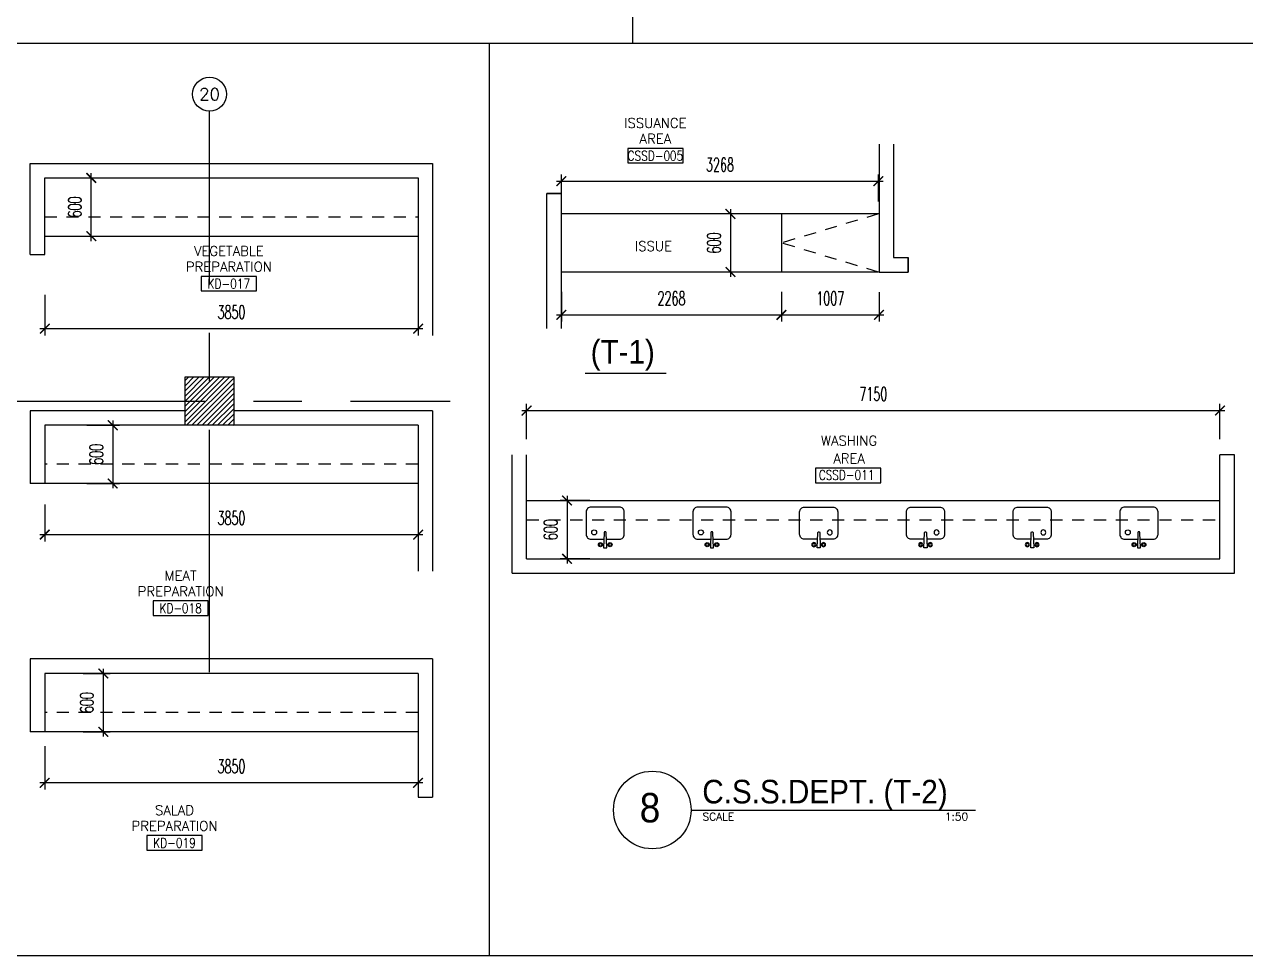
# Model space of a CAD drawing. Extents: x 417759.1 to 417809, y 43468.8 to 43507.6.
# Drawn here: x 417768.2 to 417780.79, y 43488.26 to 43497.85 of the extents above; entities that cross this region are included whole.
import ezdxf
from ezdxf.enums import TextEntityAlignment as Align

# ---------------------------------------------------------------- set-up
doc = ezdxf.new("R2010")
doc.units = 0
doc.header["$MEASUREMENT"] = 0
doc.header["$PDMODE"] = 3
doc.header["$PDSIZE"] = 0.1
doc.linetypes.add('CENTERX2', pattern=[4, 2.5, -0.5, 0.5, -0.5])
doc.linetypes.add('HIDDEN2', pattern=[0.1875, 0.125, -0.0625])
doc.layers.get('0').update_dxf_attribs({"linetype": 'CONTINUOUS'})
doc.layers.get('DEFPOINTS').update_dxf_attribs({"linetype": 'CONTINUOUS'})
for name, color, linetype in [('AX', 6, 'CONTINUOUS'), ('AX-CR', 2, 'CONTINUOUS'), ('AX-DIM', 4, 'CONTINUOUS'), ('AX-TXT', 4, 'CONTINUOUS'), ('AXES', 11, 'CENTERX2'), ('COL', 2, 'CONTINUOUS'), ('COUNTER', 2, 'CONTINUOUS'), ('Doted', 3, 'HIDDEN2'), ('HAT', 8, 'CONTINUOUS'), ('ME-FIX', 3, 'CONTINUOUS'), ('RM-BOX', 2, 'CONTINUOUS'), ('RM-NAME', 2, 'CONTINUOUS'), ('RM-NO', 2, 'CONTINUOUS'), ('TXT', 2, 'CONTINUOUS'), ('TXT1', 2, 'CONTINUOUS'), ('WALL', 6, 'CONTINUOUS')]:
    doc.layers.add(name, color=color, linetype=linetype)
doc.styles.add('ROMANS', font='ROMANS.shx', dxfattribs={"width": 0.6})
doc.styles.add('TTXT', font='swisse.ttf', dxfattribs={"width": 0.6})
doc.dimstyles.new('STANDARD in', dxfattribs={"dimtxt": 0.14, "dimasz": 0.1, "dimexe": 0.07, "dimexo": 0.05, "dimgap": 0.1, "dimtad": 1, "dimdec": 0, "dimlfac": 1000, "dimzin": 0, "dimdsep": 46, "dimtxsty": 'ROMANS', "dimblk": 'ARCHTICK', "dimcen": 0.05, "dimdle": 0.05, "dimclrd": 4, "dimclre": 4, "dimclrt": 2, "dimadec": 0, "dimazin": 0, "dimtfac": 1, "dimtdec": 0, "dimtmove": 2, "dimatfit": 3, "dimfxl": 0, "dimtolj": 1, "dimtzin": 0, "dimarcsym": 0})

# ---------------------------------------------------------------- blocks, each defined once
blk = doc.blocks.new('RM1')
at = {"layer": 'RM-BOX'}
blk.add_lwpolyline([(570, -200), (-570, -200), (-570, -500), (570, -500)], close=True, dxfattribs=at)
at = {"layer": 'RM-NAME', "style": 'ROMANS'}
for tag, p in [('ROOMNAME1', (0, 324)), ('ROOMNAME2', (0, 0))]:
    blk.add_attdef(tag, text='', height=200, dxfattribs=at).set_placement(p, align=Align.MIDDLE)
at = {"layer": 'RM-NO', "style": 'ROMANS', "width": 0.8}
blk.add_attdef('ROOMNO', text='', height=200, dxfattribs=at).set_placement((0, -350), align=Align.MIDDLE)
blk = doc.blocks.new('COL50')
at = {"layer": 'COL'}
blk.add_lwpolyline([(-250, 250), (-250, -250), (250, -250), (250, 250)], close=True, dxfattribs=at)
blk = doc.blocks.new('*X105')
at = {"color": 0}
for p, q in [((238729, 62341), (239189, 62801)), ((238729, 62394), (239136, 62801)), ((238729, 62447), (239083, 62801)), ((238729, 62500), (239030, 62801)), ((238729, 62553), (238977, 62801)), ((238729, 62606), (238924, 62801)), ((238729, 62659), (238871, 62801)), ((238729, 62712), (238818, 62801)), ((238729, 62765), (238765, 62801)), ((238742, 62301), (239229, 62788)), ((238795, 62301), (239229, 62735)), ((238848, 62301), (239229, 62682)), ((238901, 62301), (239229, 62629)), ((238954, 62301), (239229, 62576)), ((239007, 62301), (239229, 62523)), ((239060, 62301), (239229, 62470)), ((239113, 62301), (239229, 62417)), ((239166, 62301), (239229, 62363)), ((239219, 62301), (239229, 62310))]:
    blk.add_line(p, q, dxfattribs=at)
blk = doc.blocks.new('A$C3D1F6B3C')
at = {"layer": 'ME-FIX'}
blk.add_lwpolyline([(0.209, 0.088), (0.343, 0.088, 0.414214), (0.393, 0.138), (0.393, 0.369, 0.414214), (0.343, 0.419), (0.05, 0.419, 0.414214), (0, 0.369), (0, 0.138, 0.414214), (0.05, 0.088), (0.184, 0.088)], format="xyb", dxfattribs=at)
blk.add_lwpolyline([(0.18, 0), (0.212, 0), (0.206, 0.155, 1), (0.186, 0.155)], format="xyb", close=True, dxfattribs=at)
for centre, radius in [((0.082, 0.158), 0.0255), ((0.147, 0.031), 0.0217), ((0.147, 0.031), 0.014), ((0.246, 0.031), 0.0217), ((0.246, 0.031), 0.014)]:
    blk.add_circle(centre, radius, dxfattribs=at)
blk = doc.blocks.new('_ARCHTICK')
at = {"color": 0, "linetype": 'ByBlock', "const_width": 0.15}
blk.add_lwpolyline([(-0.5, -0.5), (0.5, 0.5)], dxfattribs=at)
blk = doc.blocks.new('*D116')
at = {"layer": 'AX-DIM', "color": 4, "lineweight": -2}
for p, q in [((417768.892, 43495.622), (417768.892, 43496.322)), ((417768.731, 43496.272), (417768.962, 43496.272)), ((417768.731, 43495.672), (417768.962, 43495.672))]:
    blk.add_line(p, q, dxfattribs=at)
at = {"layer": 'DEFPOINTS', "color": 0}
for p in [(417768.681, 43496.272), (417768.892, 43496.272), (417768.681, 43495.672)]:
    blk.add_point(p, dxfattribs=at)
at = {"layer": 'AX-DIM', "color": 4, "lineweight": -2, "xscale": 0.1, "yscale": 0.1, "zscale": 0.1}
for p, rotation in [((417768.892, 43496.272), 90), ((417768.892, 43495.672), 270)]:
    blk.add_blockref('_ARCHTICK', p, dxfattribs=dict(at, rotation=rotation))
at = {"layer": 'AX-DIM', "color": 2, "insert": (417768.722, 43495.972), "char_height": 0.14, "attachment_point": 5, "rotation": 90, "style": 'ROMANS'}
blk.add_mtext('\\A1;600', dxfattribs=at)
blk = doc.blocks.new('*D117')
at = {"layer": 'AX-DIM', "color": 4, "lineweight": -2}
for p, q in [((417768.412, 43495.066), (417768.412, 43494.649)), ((417772.262, 43495.066), (417772.262, 43494.649)), ((417768.362, 43494.719), (417772.312, 43494.719))]:
    blk.add_line(p, q, dxfattribs=at)
at = {"layer": 'DEFPOINTS', "color": 0}
for p in [(417768.412, 43495.116), (417772.262, 43495.116), (417772.262, 43494.719)]:
    blk.add_point(p, dxfattribs=at)
at = {"layer": 'AX-DIM', "color": 4, "lineweight": -2, "xscale": 0.1, "yscale": 0.1, "zscale": 0.1, "rotation": 180}
blk.add_blockref('_ARCHTICK', (417768.412, 43494.719), dxfattribs=at)
at = {"layer": 'AX-DIM', "color": 4, "lineweight": -2, "xscale": 0.1, "yscale": 0.1, "zscale": 0.1}
blk.add_blockref('_ARCHTICK', (417772.262, 43494.719), dxfattribs=at)
at = {"layer": 'AX-DIM', "color": 2, "insert": (417770.337, 43494.889), "char_height": 0.14, "attachment_point": 5, "style": 'ROMANS'}
blk.add_mtext('\\A1;3850', dxfattribs=at)
blk = doc.blocks.new('*D122')
at = {"layer": 'AX-DIM', "color": 4, "lineweight": -2}
for p, q in [((417768.847, 43493.723), (417769.183, 43493.723)), ((417769.113, 43493.773), (417769.113, 43493.073)), ((417768.847, 43493.123), (417769.183, 43493.123))]:
    blk.add_line(p, q, dxfattribs=at)
at = {"layer": 'DEFPOINTS', "color": 0}
for p in [(417768.797, 43493.723), (417768.797, 43493.123), (417769.113, 43493.123)]:
    blk.add_point(p, dxfattribs=at)
at = {"layer": 'AX-DIM', "color": 4, "lineweight": -2, "xscale": 0.1, "yscale": 0.1, "zscale": 0.1}
for p, rotation in [((417769.113, 43493.723), 90), ((417769.113, 43493.123), 270)]:
    blk.add_blockref('_ARCHTICK', p, dxfattribs=dict(at, rotation=rotation))
at = {"layer": 'AX-DIM', "color": 2, "insert": (417768.943, 43493.423), "char_height": 0.14, "attachment_point": 5, "rotation": 90, "style": 'ROMANS'}
blk.add_mtext('\\A1;600', dxfattribs=at)
blk = doc.blocks.new('*D123')
at = {"layer": 'AX-DIM', "color": 4, "lineweight": -2}
for p, q in [((417768.412, 43492.907), (417768.412, 43492.526)), ((417772.262, 43492.907), (417772.262, 43492.526)), ((417768.362, 43492.596), (417772.312, 43492.596))]:
    blk.add_line(p, q, dxfattribs=at)
at = {"layer": 'DEFPOINTS', "color": 0}
for p in [(417768.412, 43492.957), (417772.262, 43492.957), (417772.262, 43492.596)]:
    blk.add_point(p, dxfattribs=at)
at = {"layer": 'AX-DIM', "color": 4, "lineweight": -2, "xscale": 0.1, "yscale": 0.1, "zscale": 0.1, "rotation": 180}
blk.add_blockref('_ARCHTICK', (417768.412, 43492.596), dxfattribs=at)
at = {"layer": 'AX-DIM', "color": 4, "lineweight": -2, "xscale": 0.1, "yscale": 0.1, "zscale": 0.1}
blk.add_blockref('_ARCHTICK', (417772.262, 43492.596), dxfattribs=at)
at = {"layer": 'AX-DIM', "color": 2, "insert": (417770.337, 43492.766), "char_height": 0.14, "attachment_point": 5, "style": 'ROMANS'}
blk.add_mtext('\\A1;3850', dxfattribs=at)
blk = doc.blocks.new('*D124')
at = {"layer": 'AX-DIM', "color": 4, "lineweight": -2}
for p, q in [((417768.809, 43491.164), (417769.086, 43491.164)), ((417769.016, 43491.214), (417769.016, 43490.514)), ((417768.809, 43490.564), (417769.086, 43490.564))]:
    blk.add_line(p, q, dxfattribs=at)
at = {"layer": 'DEFPOINTS', "color": 0}
for p in [(417768.759, 43491.164), (417768.759, 43490.564), (417769.016, 43490.564)]:
    blk.add_point(p, dxfattribs=at)
at = {"layer": 'AX-DIM', "color": 4, "lineweight": -2, "xscale": 0.1, "yscale": 0.1, "zscale": 0.1}
for p, rotation in [((417769.016, 43491.164), 90), ((417769.016, 43490.564), 270)]:
    blk.add_blockref('_ARCHTICK', p, dxfattribs=dict(at, rotation=rotation))
at = {"layer": 'AX-DIM', "color": 2, "insert": (417768.846, 43490.864), "char_height": 0.14, "attachment_point": 5, "rotation": 90, "style": 'ROMANS'}
blk.add_mtext('\\A1;600', dxfattribs=at)
blk = doc.blocks.new('*D125')
at = {"layer": 'AX-DIM', "color": 4, "lineweight": -2}
for p, q in [((417768.412, 43490.415), (417768.412, 43489.967)), ((417772.262, 43490.415), (417772.262, 43489.967)), ((417772.312, 43490.037), (417768.362, 43490.037))]:
    blk.add_line(p, q, dxfattribs=at)
at = {"layer": 'DEFPOINTS', "color": 0}
for p in [(417768.412, 43490.465), (417772.262, 43490.465), (417768.412, 43490.037)]:
    blk.add_point(p, dxfattribs=at)
at = {"layer": 'AX-DIM', "color": 4, "lineweight": -2, "xscale": 0.1, "yscale": 0.1, "zscale": 0.1, "rotation": 180}
blk.add_blockref('_ARCHTICK', (417768.412, 43490.037), dxfattribs=at)
at = {"layer": 'AX-DIM', "color": 4, "lineweight": -2, "xscale": 0.1, "yscale": 0.1, "zscale": 0.1}
blk.add_blockref('_ARCHTICK', (417772.262, 43490.037), dxfattribs=at)
at = {"layer": 'AX-DIM', "color": 2, "insert": (417770.337, 43490.207), "char_height": 0.14, "attachment_point": 5, "style": 'ROMANS'}
blk.add_mtext('\\A1;3850', dxfattribs=at)
blk = doc.blocks.new('*D132')
at = {"layer": 'AX-DIM', "color": 4, "lineweight": -2}
for p, q in [((417773.381, 43493.578), (417773.381, 43493.944)), ((417780.531, 43493.578), (417780.531, 43493.944)), ((417773.331, 43493.874), (417780.581, 43493.874))]:
    blk.add_line(p, q, dxfattribs=at)
at = {"layer": 'DEFPOINTS', "color": 0}
for p in [(417780.531, 43493.874), (417773.381, 43493.528), (417780.531, 43493.528)]:
    blk.add_point(p, dxfattribs=at)
at = {"layer": 'AX-DIM', "color": 4, "lineweight": -2, "xscale": 0.1, "yscale": 0.1, "zscale": 0.1, "rotation": 180}
blk.add_blockref('_ARCHTICK', (417773.381, 43493.874), dxfattribs=at)
at = {"layer": 'AX-DIM', "color": 4, "lineweight": -2, "xscale": 0.1, "yscale": 0.1, "zscale": 0.1}
blk.add_blockref('_ARCHTICK', (417780.531, 43493.874), dxfattribs=at)
at = {"layer": 'AX-DIM', "color": 2, "insert": (417776.956, 43494.044), "char_height": 0.14, "attachment_point": 5, "style": 'ROMANS'}
blk.add_mtext('\\A1;7150', dxfattribs=at)
blk = doc.blocks.new('*D133')
at = {"layer": 'AX-DIM', "color": 4, "lineweight": -2}
for p, q in [((417774.032, 43492.947), (417773.728, 43492.947)), ((417773.798, 43492.997), (417773.798, 43492.297)), ((417774.032, 43492.347), (417773.728, 43492.347))]:
    blk.add_line(p, q, dxfattribs=at)
at = {"layer": 'DEFPOINTS', "color": 0}
for p in [(417774.082, 43492.947), (417773.798, 43492.347), (417774.082, 43492.347)]:
    blk.add_point(p, dxfattribs=at)
at = {"layer": 'AX-DIM', "color": 4, "lineweight": -2, "xscale": 0.1, "yscale": 0.1, "zscale": 0.1}
for p, rotation in [((417773.798, 43492.947), 90), ((417773.798, 43492.347), 270)]:
    blk.add_blockref('_ARCHTICK', p, dxfattribs=dict(at, rotation=rotation))
at = {"layer": 'AX-DIM', "color": 2, "insert": (417773.628, 43492.647), "char_height": 0.14, "attachment_point": 5, "rotation": 90, "style": 'ROMANS'}
blk.add_mtext('\\A1;600', dxfattribs=at)
blk = doc.blocks.new('AXU')
at = {"layer": 'AX-CR'}
blk.add_circle((0, 350), 350, dxfattribs=at)
at = {"layer": 'AX-TXT', "style": 'ROMANS'}
blk.add_attdef('AX', text='', height=250, dxfattribs=at).set_placement((0, 350), align=Align.MIDDLE)
blk = doc.blocks.new('*D138')
at = {"layer": 'AX-DIM', "color": 4, "lineweight": -2}
for p, q in [((417773.74, 43496.028), (417773.74, 43496.309)), ((417777.009, 43496.028), (417777.009, 43496.309)), ((417773.69, 43496.239), (417777.059, 43496.239))]:
    blk.add_line(p, q, dxfattribs=at)
at = {"layer": 'DEFPOINTS', "color": 0}
for p in [(417777.009, 43496.239), (417773.74, 43495.978), (417777.009, 43495.978)]:
    blk.add_point(p, dxfattribs=at)
at = {"layer": 'AX-DIM', "color": 4, "lineweight": -2, "xscale": 0.1, "yscale": 0.1, "zscale": 0.1, "rotation": 180}
blk.add_blockref('_ARCHTICK', (417773.74, 43496.239), dxfattribs=at)
at = {"layer": 'AX-DIM', "color": 4, "lineweight": -2, "xscale": 0.1, "yscale": 0.1, "zscale": 0.1}
blk.add_blockref('_ARCHTICK', (417777.009, 43496.239), dxfattribs=at)
at = {"layer": 'AX-DIM', "color": 2, "insert": (417775.375, 43496.409), "char_height": 0.14, "attachment_point": 5, "style": 'ROMANS'}
blk.add_mtext('\\A1;3268', dxfattribs=at)
blk = doc.blocks.new('*D139')
at = {"layer": 'AX-DIM', "color": 4, "lineweight": -2}
for p, q in [((417775.483, 43495.952), (417775.483, 43495.252)), ((417775.716, 43495.902), (417775.413, 43495.902)), ((417775.716, 43495.302), (417775.413, 43495.302))]:
    blk.add_line(p, q, dxfattribs=at)
at = {"layer": 'DEFPOINTS', "color": 0}
for p in [(417775.766, 43495.902), (417775.483, 43495.302), (417775.766, 43495.302)]:
    blk.add_point(p, dxfattribs=at)
at = {"layer": 'AX-DIM', "color": 4, "lineweight": -2, "xscale": 0.1, "yscale": 0.1, "zscale": 0.1}
for p, rotation in [((417775.483, 43495.902), 90), ((417775.483, 43495.302), 270)]:
    blk.add_blockref('_ARCHTICK', p, dxfattribs=dict(at, rotation=rotation))
at = {"layer": 'AX-DIM', "color": 2, "insert": (417775.313, 43495.602), "char_height": 0.14, "attachment_point": 5, "rotation": 90, "style": 'ROMANS'}
blk.add_mtext('\\A1;600', dxfattribs=at)
blk = doc.blocks.new('*D140')
at = {"layer": 'AX-DIM', "color": 4, "lineweight": -2}
for p, q in [((417773.74, 43495.097), (417773.74, 43494.791)), ((417776.009, 43495.097), (417776.009, 43494.791)), ((417773.69, 43494.861), (417776.059, 43494.861))]:
    blk.add_line(p, q, dxfattribs=at)
at = {"layer": 'DEFPOINTS', "color": 0}
for p in [(417773.74, 43495.147), (417776.009, 43495.147), (417776.009, 43494.861)]:
    blk.add_point(p, dxfattribs=at)
at = {"layer": 'AX-DIM', "color": 4, "lineweight": -2, "xscale": 0.1, "yscale": 0.1, "zscale": 0.1, "rotation": 180}
blk.add_blockref('_ARCHTICK', (417773.74, 43494.861), dxfattribs=at)
at = {"layer": 'AX-DIM', "color": 4, "lineweight": -2, "xscale": 0.1, "yscale": 0.1, "zscale": 0.1}
blk.add_blockref('_ARCHTICK', (417776.009, 43494.861), dxfattribs=at)
at = {"layer": 'AX-DIM', "color": 2, "insert": (417774.875, 43495.031), "char_height": 0.14, "attachment_point": 5, "style": 'ROMANS'}
blk.add_mtext('\\A1;2268', dxfattribs=at)
blk = doc.blocks.new('*D141')
at = {"layer": 'AX-DIM', "color": 4, "lineweight": -2}
for p, q in [((417776.009, 43495.097), (417776.009, 43494.791)), ((417777.015, 43495.096), (417777.015, 43494.791)), ((417775.959, 43494.861), (417777.065, 43494.861))]:
    blk.add_line(p, q, dxfattribs=at)
at = {"layer": 'DEFPOINTS', "color": 0}
for p in [(417776.009, 43495.147), (417777.015, 43495.146), (417777.015, 43494.861)]:
    blk.add_point(p, dxfattribs=at)
at = {"layer": 'AX-DIM', "color": 4, "lineweight": -2, "xscale": 0.1, "yscale": 0.1, "zscale": 0.1, "rotation": 180}
blk.add_blockref('_ARCHTICK', (417776.009, 43494.861), dxfattribs=at)
at = {"layer": 'AX-DIM', "color": 4, "lineweight": -2, "xscale": 0.1, "yscale": 0.1, "zscale": 0.1}
blk.add_blockref('_ARCHTICK', (417777.015, 43494.861), dxfattribs=at)
at = {"layer": 'AX-DIM', "color": 2, "insert": (417776.512, 43495.031), "char_height": 0.14, "attachment_point": 5, "style": 'ROMANS'}
blk.add_mtext('\\A1;1007', dxfattribs=at)

msp = doc.modelspace()

# ---------------------------------------------------------------- linework, layer by layer
at = {"layer": 'AX-DIM'}
for p, q in [((417774.4738, 43507.6348), (417774.4738, 43497.6622)), ((417759.0538, 43497.6622), (417809.0021, 43497.6622)), ((417772.9955, 43497.6622), (417772.9955, 43488.2568)), ((417759.0538, 43488.2568), (417809.0021, 43488.2568))]:
    msp.add_line(p, q, dxfattribs=at)
at = {"layer": 'AXES'}
for p, q in [((417770.1116, 43491.1771), (417770.1116, 43496.9606)), ((417767.5639, 43493.9728), (417772.5942, 43493.9728))]:
    msp.add_line(p, q, dxfattribs=at)
at = {"layer": 'COUNTER'}
for p, q in [((417777.0087, 43495.9021), (417773.7404, 43495.9021)), ((417776.0087, 43495.9021), (417776.0087, 43495.3021)), ((417768.4116, 43495.6719), (417772.2616, 43495.6719)), ((417777.0087, 43495.3021), (417773.7404, 43495.3021)), ((417772.2616, 43493.1228), (417768.4116, 43493.1228)), ((417773.3808, 43492.9472), (417780.5308, 43492.9472)), ((417772.2616, 43490.5637), (417768.4116, 43490.5637))]:
    msp.add_line(p, q, dxfattribs=at)
at = {"layer": 'COUNTER', "linetype": 'HIDDEN2'}
for p in [(417777.0087, 43495.9021), (417777.0087, 43495.3021)]:
    msp.add_line(p, (417776.0087, 43495.6021), dxfattribs=at)
at = {"layer": 'Doted'}
for p, q in [((417768.4116, 43495.8719), (417772.2616, 43495.8719)), ((417772.2616, 43493.3228), (417768.4116, 43493.3228)), ((417773.3808, 43492.7472), (417780.5308, 43492.7472)), ((417772.2616, 43490.7637), (417768.4116, 43490.7637))]:
    msp.add_line(p, q, dxfattribs=at)
at = {"layer": 'RM-BOX'}
msp.add_lwpolyline([(417777.0345, 43493.2805), (417776.3596, 43493.2805), (417776.3596, 43493.1305), (417777.0345, 43493.1305)], close=True, dxfattribs=at)
at = {"layer": 'TXT', "color": 6}
for p, q in [((417773.9836, 43494.2606), (417774.8214, 43494.2606)), ((417775.0773, 43489.7571), (417778.0098, 43489.7571))]:
    msp.add_line(p, q, dxfattribs=at)
msp.add_circle((417774.6773, 43489.7571), 0.4, dxfattribs=at)
at = {"layer": 'WALL', "color": 6}
for p, q in [((417777.0154, 43496.622), (417777.0154, 43495.3012)), ((417777.1654, 43496.622), (417777.1654, 43495.4512)), ((417768.2616, 43496.4219), (417772.4116, 43496.4219)), ((417768.2616, 43495.4841), (417768.2616, 43496.4219)), ((417772.4116, 43496.4219), (417772.4116, 43494.6469)), ((417768.4116, 43496.2719), (417772.2616, 43496.2719)), ((417768.4116, 43495.4841), (417768.4116, 43496.2719)), ((417772.2616, 43496.2719), (417772.2616, 43494.6469)), ((417773.5904, 43494.7217), (417773.5904, 43496.1112)), ((417773.5904, 43496.1112), (417773.7404, 43496.1112)), ((417773.7404, 43496.1112), (417773.5904, 43496.1112)), ((417773.7404, 43496.1112), (417773.5904, 43496.1112)), ((417773.7404, 43494.7217), (417773.7404, 43496.1112)), ((417768.2616, 43495.4841), (417768.4116, 43495.4841)), ((417777.1654, 43495.4512), (417777.3151, 43495.4512)), ((417777.3151, 43495.3012), (417777.3151, 43495.4512)), ((417777.3151, 43495.4512), (417777.3151, 43495.3012)), ((417777.0154, 43495.3012), (417777.3151, 43495.3012)), ((417768.2616, 43493.8728), (417768.2616, 43493.1228)), ((417769.8616, 43493.8728), (417768.2616, 43493.8728)), ((417772.4116, 43493.8728), (417770.3616, 43493.8728)), ((417772.4116, 43493.8728), (417772.4116, 43492.2181)), ((417772.2616, 43493.7228), (417768.4116, 43493.7228)), ((417768.4116, 43493.7228), (417768.4116, 43493.1228)), ((417772.2616, 43493.7228), (417772.2616, 43492.2181)), ((417773.2308, 43492.1972), (417773.2308, 43493.4198)), ((417773.3808, 43492.3472), (417773.3808, 43493.4198)), ((417780.5308, 43492.3472), (417780.5308, 43493.4198)), ((417780.6808, 43493.4198), (417780.5308, 43493.4198)), ((417780.6808, 43492.1972), (417780.6808, 43493.4198)), ((417768.4116, 43493.1228), (417768.2616, 43493.1228)), ((417773.3808, 43492.3472), (417780.5308, 43492.3472)), ((417773.2308, 43492.1972), (417780.6808, 43492.1972)), ((417772.4116, 43491.3137), (417768.2616, 43491.3137)), ((417768.2616, 43491.3137), (417768.2616, 43490.5637)), ((417772.4116, 43491.3137), (417772.4116, 43489.8887)), ((417772.2616, 43491.1637), (417768.4116, 43491.1637)), ((417768.4116, 43491.1637), (417768.4116, 43490.5637)), ((417772.2616, 43491.1637), (417772.2616, 43489.8887)), ((417768.4116, 43490.5637), (417768.2616, 43490.5637)), ((417772.2616, 43489.8887), (417772.4116, 43489.8887))]:
    msp.add_line(p, q, dxfattribs=at)

# ---------------------------------------------------------------- block references
at = {"layer": 'AX', "xscale": 0.0005000000237487257, "yscale": 0.0004999999946448952, "zscale": 0.0005}
msp.add_blockref('AXU', (417770.1116, 43496.9606), dxfattribs=at).add_auto_attribs({'AX': '20'})
at = {"layer": 'COL', "xscale": -0.001000000047497451, "yscale": 0.0009999999892897904, "zscale": 0.001}
msp.add_blockref('COL50', (417770.1116, 43493.9728), dxfattribs=at)
at = {"layer": 'HAT', "xscale": 0.0005000000237487257, "yscale": 0.0004999999946448952, "zscale": 0.0005}
msp.add_blockref('RM1', (417774.7087, 43496.6763), dxfattribs=at).add_auto_attribs({'ROOMNO': 'CSSD-005', 'ROOMNAME2': 'AREA', 'ROOMNAME1': 'ISSUANCE'})
at = {"layer": 'HAT', "xscale": 0.001000000047497451, "yscale": 0.0009999999892897904, "zscale": 0.001}
msp.add_blockref('*X105', (417531.133, 43431.4218), dxfattribs=at)
at = {"layer": 'ME-FIX'}
for p in [(417773.9953, 43492.4607), (417775.096, 43492.4607), (417779.4988, 43492.4607)]:
    msp.add_blockref('A$C3D1F6B3C', p, dxfattribs=at)
at = {"layer": 'ME-FIX', "xscale": -1}
for p in [(417776.5894, 43492.4607), (417777.6901, 43492.4607), (417778.7908, 43492.4607)]:
    msp.add_blockref('A$C3D1F6B3C', p, dxfattribs=at)
at = {"layer": 'WALL', "xscale": 0.0005000000237487257, "yscale": 0.0004999999946448952, "zscale": 0.0005}
for p, values in [((417770.3107, 43495.3571), {'ROOMNO': 'KD-017', 'ROOMNAME2': 'PREPARATION', 'ROOMNAME1': 'VEGETABLE'}), ((417769.8136, 43492.0116), {'ROOMNO': 'KD-018', 'ROOMNAME2': 'PREPARATION', 'ROOMNAME1': 'MEAT'}), ((417769.7502, 43489.5931), {'ROOMNO': 'KD-019', 'ROOMNAME2': 'PREPARATION', 'ROOMNAME1': 'SALAD'})]:
    msp.add_blockref('RM1', p, dxfattribs=at).add_auto_attribs(values)

# ---------------------------------------------------------------- texts
at = {"layer": 'RM-NAME', "style": 'ROMANS'}
msp.add_text('ISSUE', height=0.1, dxfattribs=at).set_placement((417774.6887, 43495.569), align=Align.MIDDLE)
for tag, p in [('WASHING', (417776.7068, 43493.5647)), ('AREA', (417776.7068, 43493.3805))]:
    msp.add_attdef(tag, text='', height=0.1, dxfattribs=at).set_placement(p, align=Align.MIDDLE)
at = {"layer": 'RM-NAME', "style": 'ROMANS', "width": 1}
for tag, p in [('SCALE', (417775.3586, 43489.6895)), ('1:50', (417777.8151, 43489.6895))]:
    msp.add_attdef(tag, text='', height=0.08, dxfattribs=at).set_placement(p, align=Align.MIDDLE)
at = {"layer": 'RM-NO', "style": 'ROMANS', "width": 0.8}
msp.add_attdef('CSSD-011', text='', height=0.1, dxfattribs=at).set_placement((417776.6809, 43493.2106), align=Align.MIDDLE)
at = {"layer": 'TXT1', "color": 6, "style": 'TTXT', "width": 0.9}
for s, height, p in [(' (T-1)', 0.24314, (417773.9562, 43494.3592)), ('C.S.S.DEPT. (T-2)', 0.243141, (417775.1927, 43489.825)), ('8', 0.3039, (417774.5469, 43489.6292))]:
    msp.add_text(s, height=height, dxfattribs=at).set_placement(p)

# ---------------------------------------------------------------- dimensions: what is measured, and where the dimension line sits
at = {"layer": 'AX-DIM'}
for base, p1, p2, picture, middle in [((417777.0087, 43496.2388), (417773.7404, 43495.9778), (417777.0087, 43495.9778), '*D138', (417775.3746, 43496.4088)), ((417772.2616, 43494.7189), (417768.4116, 43495.1158), (417772.2616, 43495.1158), '*D117', (417770.3366, 43494.8889)), ((417776.0087, 43494.8608), (417773.7404, 43495.1469), (417776.0087, 43495.1469), '*D140', (417774.8746, 43495.0308)), ((417777.0154, 43494.8608), (417776.0087, 43495.1469), (417777.0154, 43495.146), '*D141', (417776.5121, 43495.0308)), ((417780.5308, 43493.8744), (417773.3808, 43493.5278), (417780.5308, 43493.5278), '*D132', (417776.9558, 43494.0444)), ((417772.2616, 43492.5961), (417768.4116, 43492.9567), (417772.2616, 43492.9567), '*D123', (417770.3366, 43492.7661)), ((417768.4116, 43490.0366), (417772.2616, 43490.4654), (417768.4116, 43490.4654), '*D125', (417770.3366, 43490.2066))]:
    dim = msp.add_linear_dim(base=base, p1=p1, p2=p2, dimstyle='STANDARD in', dxfattribs=at)
    dim.commit()
    dim.dimension.update_dxf_attribs({"geometry": picture, "text_midpoint": middle})
for base, p1, p2, picture, middle in [((417768.8921, 43496.2719), (417768.6814, 43495.6719), (417768.6814, 43496.2719), '*D116', (417768.7221, 43495.9719)), ((417775.4827, 43495.3021), (417775.766, 43495.9021), (417775.766, 43495.3021), '*D139', (417775.3127, 43495.6021)), ((417769.1135, 43493.1228), (417768.7971, 43493.7228), (417768.7971, 43493.1228), '*D122', (417768.9435, 43493.4228)), ((417773.7981, 43492.3472), (417774.0815, 43492.9472), (417774.0815, 43492.3472), '*D133', (417773.6281, 43492.6472)), ((417769.0155, 43490.5637), (417768.7591, 43491.1637), (417768.7591, 43490.5637), '*D124', (417768.8455, 43490.8637))]:
    dim = msp.add_linear_dim(base=base, p1=p1, p2=p2, angle=90, dimstyle='STANDARD in', dxfattribs=at)
    dim.commit()
    dim.dimension.update_dxf_attribs({"geometry": picture, "text_midpoint": middle})

doc.saveas('drawing.dxf')
